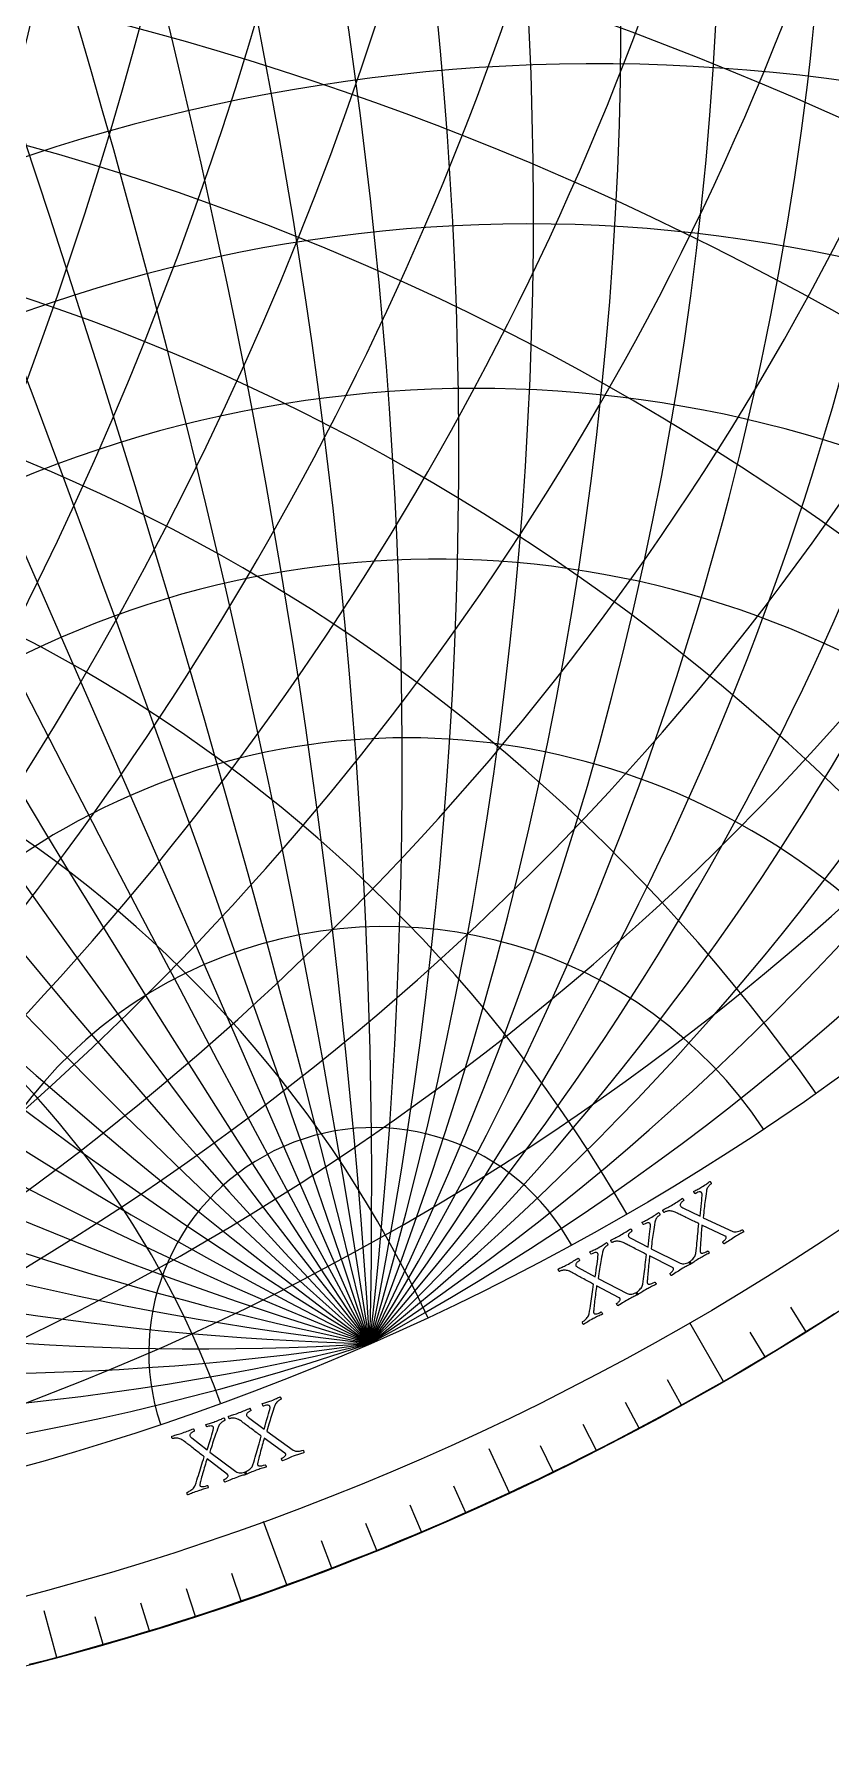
# Model space of a CAD drawing. Header units: millimetres. Extents: x -92 to 92, y -92 to 120.
# Drawn here: x 23.2 to 49.8, y -92.5 to -35 of the extents above; entities that cross this region are included whole.
import ezdxf

# ---------------------------------------------------------------- set-up
doc = ezdxf.new("R2010")
doc.units = ezdxf.units.MM
for name, color, linetype in [('CUT_OUTER', 1, 'Continuous'), ('ENGRAVE', 7, 'Continuous'), ('ENGRAVE_FINE', 8, 'Continuous'), ('TEXT', 5, 'Continuous')]:
    doc.layers.add(name, color=color, linetype=linetype)

msp = doc.modelspace()

# ---------------------------------------------------------------- linework, layer by layer
at = {"layer": 'CUT_OUTER'}
msp.add_lwpolyline([(49.9659, -77.8438), (49.4873, -78.149), (49.0068, -78.4511), (48.5245, -78.7504), (48.0404, -79.0466), (47.5545, -79.3399), (47.0668, -79.6302), (46.5773, -79.9175), (46.0861, -80.2018), (45.5931, -80.483), (45.0984, -80.7613), (44.602, -81.0365), (44.1039, -81.3086), (43.6042, -81.5777), (43.1028, -81.8437), (42.5998, -82.1067), (42.0952, -82.3665), (41.589, -82.6232), (41.0813, -82.8769), (40.572, -83.1274), (40.0612, -83.3748), (39.5488, -83.619), (39.035, -83.8601), (38.5197, -84.098), (38.003, -84.3328), (37.4848, -84.5644), (36.9652, -84.7928), (36.4443, -85.018), (35.9219, -85.24), (35.3982, -85.4589), (34.8732, -85.6744), (34.3468, -85.8868), (33.8192, -86.0959), (33.2903, -86.3018), (32.7601, -86.5045), (32.2287, -86.7039), (31.6961, -86.9), (31.1623, -87.0928), (30.6273, -87.2824), (30.0912, -87.4687), (29.5539, -87.6517), (29.0156, -87.8314), (28.4761, -88.0077), (27.9356, -88.1808), (27.394, -88.3506), (26.8513, -88.517), (26.3077, -88.6801), (25.7631, -88.8398), (25.2175, -88.9962), (24.6709, -89.1493), (24.1235, -89.299), (23.5751, -89.4453), (23.0258, -89.5883)], dxfattribs=at)
at = {"layer": 'ENGRAVE'}
for points in [[(46.25, -80.1073), (45.1169, -78.1447)], [(39.0922, -83.8335), (38.4081, -82.3664)], [(31.6369, -86.9216), (30.8618, -84.792)], [(23.9408, -89.3481), (23.5218, -87.7845)]]:
    msp.add_lwpolyline(points, dxfattribs=at)
for radius in [92.5, 90.23375, 86.025, 86.025]:
    msp.add_circle((0, 0), radius, dxfattribs=at)
for centre, radius, start, end in [((-15.168528515445692, 5.0011889793700714e-15), 87.3520742874712, 279.99999983752946, 80.00000016247054), ((-72.18354577202558, 9.758659094876748e-15), 112.29766206480934, 309.9999999658587, 50.000000034141294), ((-49.66655690703753, 2.7075026651397943e-15), 99.33311381407509, 299.99999995038047, 60.00000004961953), ((-31.31053940275002, 0), 91.5458928772403, 289.99999992129074, 70.00000007870972), ((-102.52060280291674, 5.6538157364751155e-15), 133.8311422056668, 319.9999999759614, 40.00000002403863), ((1.1252186219478424e-14, -172.05000000000004), 148.99967072111272, 59.99999998346016, 120.00000001653984), ((-4.817300315426914e-15, -133.83114220566696), 102.5206028029169, 49.99999997596137, 130.00000002403863), ((-4.7237309006349184e-15, -112.29766206480932), 72.18354577202557, 39.999999965858706, 140.0000000341413), ((-0, -99.33311381407499), 49.66655690703743, 29.99999995038047, 150.00000004961953), ((-0, -91.54589287724038), 31.310539402750102, 19.999999921290737, 160.00000007870926)]:
    msp.add_arc(centre, radius, start, end, dxfattribs=at)
at = {"layer": 'ENGRAVE_FINE'}
for points in [[(34.4171, -78.8401), (-34.4171, 78.8401)], [(49.0175, -78.4444), (48.5028, -77.6208)], [(47.641, -79.288), (47.1408, -78.4555)], [(44.8449, -80.9023), (44.374, -80.0528)], [(43.4261, -81.6727), (42.9701, -80.8151)], [(41.9941, -82.4181), (41.5532, -81.5527)], [(40.5493, -83.1384), (40.1236, -82.2655)], [(37.6231, -84.503), (37.2281, -83.6157)], [(36.1426, -85.1467), (35.7631, -84.2527)], [(34.6511, -85.7645), (34.2873, -84.864)], [(33.149, -86.3562), (32.801, -85.4494)], [(30.1151, -87.4605), (29.7988, -86.5421)], [(28.5841, -87.9727), (28.2839, -87.049)], [(27.0444, -88.4582), (26.7604, -87.5294)], [(25.4965, -88.9167), (25.2287, -87.9831)]]:
    msp.add_lwpolyline(points, dxfattribs=at)
for centre, radius, start, end in [((-7.526212279817645, 8.119422323193695e-15), 86.3536015246665, 274.9999996725535, 85.00000032744651), ((-23.05032927888738, 3.0584866627739177e-15), 89.05963341977744, 284.9999998930846, 75.00000010691542), ((-60.23535347449013, -3.252574430796591e-15), 105.01713399820412, 304.9999999590866, 55.00000004091339), ((-40.114116292783706, 8.991473341385332e-15), 94.91808547874831, 294.9999999385643, 65.00000006143568), ((-122.85643227999053, -1.0298276959598388e-14), 149.98001059330508, 324.9999999799404, 35.00000002005959), ((-86.02499999999996, -1.1723341796468616e-14), 121.65772170314547, 314.99999997135205, 45.000000028647946), ((-6.897616614894542, -3.0111054971237197), 86.35360152466649, 298.5833330058865, 108.58333366078), ((-13.901640084243787, -6.068662150098609), 87.35207428747132, 303.5833331708634, 103.58333349580312), ((-21.125146129507776, -9.222032361257194), 89.05963341977743, 308.58333322641806, 98.58333344024845), ((6.897616614894488, 3.0111054971236766), 86.35360152466643, 118.58333300588606, 288.58333366078045), ((13.901640084243802, 6.068662150098621), 87.35207428747135, 123.5833331708634, 283.5833334958031), ((21.12514612950774, 9.22203236125717), 89.0596334197774, 128.58333322641806, 278.5833334402489), ((28.695456462856022, 12.526797518899356), 91.54589287724042, 133.58333325462377, 273.58333341204275), ((36.76375110690086, 16.04895418713696), 94.9180854787483, 138.5833332718978, 268.58333339476917), ((45.518363738590764, 19.870718093751716), 99.33311381407516, 143.58333328371396, 263.583333382953), ((55.2044454079305, 24.09910818681059), 105.01713399820419, 148.58333329241964, 258.5833333742469), ((66.15471450018525, 28.87937031206012), 112.29766206480939, 153.5833332991922, 253.58333336747432), ((78.84011867264003, 34.417093321256196), 121.65772170314563, 158.58333330468554, 248.58333336198098), ((93.95799466867241, 41.016694612257176), 133.8311422056669, 163.58333330929486, 243.58333335737166), ((112.59535833364276, 49.15270322460947), 149.9800105933053, 168.5833333132739, 238.58333335339262), ((136.55509121577236, 59.612154281255215), 172.05000000000027, 173.58333331679364, 233.58333334987333), ((169.07318010727076, 73.80769481125694), 203.55249119069325, 178.5833333199746, 228.58333334669192), ((-28.695456462855894, -12.526797518899333), 91.54589287724029, 313.58333325462377, 93.58333341204275), ((-216.61144580020107, -94.5601867434138), 251.52027352402973, 3.5833333229063555, 43.58333334376016), ((-169.07318010727133, -73.80769481125716), 203.55249119069384, 358.5833333199746, 48.583333346691916), ((-136.55509121577225, -59.61215428125522), 172.05000000000015, 353.58333331679364, 53.58333334987333), ((-112.59535833364265, -49.15270322460939), 149.98001059330514, 348.5833333132739, 58.58333335339262), ((-93.95799466867234, -41.01669461225713), 133.83114220566682, 343.58333330929486, 63.58333335737166), ((-78.84011867263983, -34.41709332125613), 121.65772170314541, 338.58333330468554, 68.58333336198143), ((-66.1547145001852, -28.879370312060082), 112.29766206480932, 333.5833332991922, 73.58333336747432), ((-55.204445407930365, -24.099108186810522), 105.01713399820405, 328.58333329241964, 78.58333337424688), ((-45.518363738590594, -19.87071809375166), 99.333113814075, 323.5833332837135, 83.58333338295301), ((-36.7637511069009, -16.04895418713698), 94.91808547874834, 318.5833332718978, 88.58333339476917), ((216.61144580020022, 94.56018674341345), 251.52027352402882, 183.58333332290636, 223.58333334376016), ((294.23532856105226, 128.4463409237675), 332.3750768260687, 188.58333332565712, 218.5833333410094), ((447.12453168464526, 195.18903563692598), 495.3982308124308, 193.58333332828192, 213.5833333383846), ((901.1466799841849, 393.38917677097555), 987.0261819587486, 198.58333333082714, 208.58333333583982), ((-901.1466799841866, -393.3891767709763), 987.0261819587504, 18.583333330827145, 28.583333335839825), ((-447.1245316846461, -195.18903563692638), 495.3982308124318, 13.583333328281924, 33.58333333838459), ((-294.23532856105163, -128.44634092376725), 332.3750768260681, 8.583333325657122, 38.58333334100939), ((394.89185951755076, -904.5889139044488), 983.2702493450412, 108.58333333082714, 118.58333333583982), ((198.20014113404963, -454.0221482995397), 487.87201853261314, 103.58333332828192, 123.58333333838459), ((132.97743721920935, -304.61482709439184), 321.0496707211129, 98.58333332565712, 128.5833333410094), ((100.62884889351226, -230.5130858844444), 236.3517450085837, 93.58333332290636, 133.58333334376016), ((81.43778070426364, -186.5516136191316), 184.48120783683495, 88.5833333199746, 138.58333334669192), ((68.83418664251226, -157.68023734527978), 148.99967072111264, 83.58333331679364, 143.58333334987333), ((60.00437106553631, -137.45355226620111), 122.85643227999033, 78.5833333132739, 148.58333335339262), ((-3.2206949119890005e-15, -203.55249119069396), 184.48120783683504, 64.99999998664111, 115.00000001335889), ((53.5434921311566, -122.6534511315285), 102.52060280291698, 73.58333330929486, 153.58333335737166), ((48.673120152380925, -111.4967650859517), 86.02500000000002, 68.58333330468554, 158.58333336198143), ((-2.557904218953112e-15, -149.9800105933048), 122.85643227999023, 54.99999997994041, 125.00000002005959), ((44.92832449919704, -102.91846560708598), 72.18354577202547, 63.58333329919219, 163.58333336747478), ((-4.689336718587456e-15, -121.65772170314565), 86.02500000000015, 44.999999971352054, 135.00000002864795), ((42.0155129456211, -96.24601345049636), 60.23535347449023, 58.58333329241964, 168.58333337424688), ((39.74143618750336, -91.0367274771813), 49.66655690703744, 53.5833332837135, 173.58333338295301), ((-0, -105.0171339982043), 60.23535347449031, 34.99999995908661, 145.0000000409134), ((37.97506080554549, -86.99044607177335), 40.11411629278378, 48.5833332718978, 178.58333339476872), ((36.625905705709954, -83.89990187078646), 31.310539402750017, 43.58333325462377, 183.58333341204275), ((-0, -94.91808547874845), 40.11411629278385, 24.999999938564315, 155.00000006143568), ((35.63119691444748, -81.62129692248841), 23.05032927888743, 38.58333322641806, 188.58333344024845), ((34.94803246215858, -80.05635458442872), 15.168528515445585, 33.58333317086249, 193.58333349580403), ((34.548561026457634, -79.14127511786772), 7.526212279817704, 28.58333300588697, 198.58333366077954)]:
    msp.add_arc(centre, radius, start, end, dxfattribs=at)
at = {"layer": 'TEXT'}
for points in [[(44.5495, -74.191), (44.596, -74.1628), (44.6401, -74.1352), (44.6819, -74.1083), (44.7214, -74.0821), (44.7596, -74.0563), (44.7976, -74.0309), (44.8354, -74.0059), (44.8729, -73.9812), (44.8793, -73.9865), (44.8866, -73.9949), (44.8949, -74.0064), (44.9042, -74.0209), (44.912, -74.0353), (44.9162, -74.0466), (44.9165, -74.0546), (44.9131, -74.0594), (44.903, -74.0661), (44.8911, -74.0751), (44.8773, -74.0863), (44.8618, -74.0997), (44.8461, -74.1147), (44.8318, -74.1306), (44.819, -74.1475), (44.8077, -74.1653), (44.7998, -74.1835), (44.7971, -74.2015), (44.7997, -74.2193), (44.8076, -74.2368), (44.8192, -74.2515), (44.8362, -74.2662), (44.8585, -74.2808), (44.8863, -74.2954), (45.4687, -74.5796), (45.479, -74.4667), (45.4893, -74.3569), (45.4995, -74.2503), (45.5097, -74.1469), (45.5186, -74.0511), (45.5249, -73.9675), (45.5285, -73.896), (45.5296, -73.8367), (45.529, -73.8278), (45.5276, -73.8195), (45.5254, -73.8117), (45.5224, -73.8043), (45.5192, -73.798), (45.5168, -73.7931), (45.515, -73.7896), (45.5138, -73.7875), (45.5059, -73.7791), (45.4936, -73.7724), (45.4769, -73.7675), (45.456, -73.7643), (45.429, -73.7664), (45.3943, -73.7774), (45.3519, -73.7973), (45.3019, -73.8259), (45.2965, -73.825), (45.2897, -73.8201), (45.2816, -73.8112), (45.2722, -73.7982), (45.2632, -73.7841), (45.2564, -73.7716), (45.2517, -73.7608), (45.2491, -73.7517), (45.2877, -73.7316), (45.3241, -73.7126), (45.3582, -73.6947), (45.3901, -73.6779), (45.4214, -73.661), (45.4539, -73.6427), (45.4876, -73.623), (45.5224, -73.6018), (45.57, -73.5719), (45.6133, -73.5437), (45.6522, -73.5172), (45.6867, -73.4925), (45.7177, -73.4698), (45.746, -73.4492), (45.7715, -73.4308), (45.7942, -73.4145), (45.8005, -73.4193), (45.8076, -73.4265), (45.8154, -73.4359), (45.824, -73.4476), (45.8315, -73.4602), (45.8362, -73.4723), (45.8381, -73.4838), (45.8371, -73.4948), (45.8302, -73.4997), (45.8201, -73.5077), (45.8068, -73.5189), (45.7902, -73.5333), (45.7721, -73.5506), (45.7542, -73.5704), (45.7366, -73.5929), (45.7193, -73.618), (45.7035, -73.6454), (45.6906, -73.675), (45.6806, -73.7066), (45.6735, -73.7404), (45.6623, -73.8275), (45.6517, -73.9086), (45.6416, -73.9839), (45.6322, -74.0532), (45.6233, -74.1196), (45.6152, -74.186), (45.6076, -74.2524), (45.6008, -74.3189), (45.594, -74.3885), (45.5869, -74.4643), (45.5794, -74.5463), (45.5714, -74.6344), (46.5562, -75.0879), (46.5935, -75.1007), (46.6334, -75.1064), (46.6758, -75.1049), (46.7208, -75.0963), (46.7653, -75.0832), (46.8062, -75.0681), (46.8436, -75.051), (46.8774, -75.0319), (46.8849, -75.0363), (46.8927, -75.0436), (46.9007, -75.0541), (46.909, -75.0676), (46.9165, -75.0812), (46.9219, -75.0919), (46.9252, -75.0997), (46.9266, -75.1046), (46.8875, -75.1255), (46.8512, -75.1447), (46.8177, -75.1625), (46.787, -75.1788), (46.7563, -75.1955), (46.7228, -75.2145), (46.6867, -75.2359), (46.6479, -75.2596), (46.5948, -75.2928), (46.5456, -75.3243), (46.5001, -75.3541), (46.4585, -75.3822), (46.4171, -75.4106), (46.3722, -75.4413), (46.3239, -75.4743), (46.2721, -75.5096), (46.2633, -75.5058), (46.2542, -75.4985), (46.2449, -75.4877), (46.2352, -75.4735), (46.2273, -75.459), (46.2231, -75.4478), (46.2228, -75.4397), (46.2263, -75.4348), (46.2353, -75.4286), (46.2462, -75.4198), (46.259, -75.4085), (46.2738, -75.3947), (46.2888, -75.3791), (46.3026, -75.3627), (46.3152, -75.3454), (46.3266, -75.3273), (46.3351, -75.3095), (46.3391, -75.2934), (46.3385, -75.2789), (46.3334, -75.2661), (46.3313, -75.2633), (46.3284, -75.2604), (46.3248, -75.2572), (46.3203, -75.2539), (46.3155, -75.2508), (46.3108, -75.2482), (46.3063, -75.2463), (46.3019, -75.245), (45.5275, -74.8739), (45.5219, -74.932), (45.5163, -74.993), (45.5109, -75.0569), (45.5055, -75.1237), (45.5003, -75.1915), (45.4952, -75.2586), (45.4903, -75.3248), (45.4855, -75.3903), (45.4811, -75.4533), (45.4774, -75.5122), (45.4745, -75.567), (45.4722, -75.6177), (45.4705, -75.6626), (45.4693, -75.6999), (45.4686, -75.7295), (45.4683, -75.7516), (45.4686, -75.7556), (45.469, -75.7604), (45.4694, -75.766), (45.4699, -75.7726), (45.4708, -75.7796), (45.4727, -75.7864), (45.4754, -75.7933), (45.479, -75.8), (45.489, -75.8101), (45.5044, -75.8163), (45.5252, -75.8185), (45.5515, -75.8168), (45.5838, -75.8094), (45.6227, -75.7945), (45.6681, -75.7723), (45.7202, -75.7426), (45.7277, -75.747), (45.7359, -75.7542), (45.7446, -75.7643), (45.7539, -75.7772), (45.7621, -75.7903), (45.7677, -75.8008), (45.7706, -75.8089), (45.7709, -75.8145), (45.7327, -75.834), (45.6943, -75.8538), (45.6556, -75.874), (45.6167, -75.8946), (45.5779, -75.9155), (45.5398, -75.9366), (45.5023, -75.9581), (45.4655, -75.9798), (45.4161, -76.0097), (45.3707, -76.0378), (45.3293, -76.0642), (45.2919, -76.0889), (45.2562, -76.1129), (45.2199, -76.1376), (45.1831, -76.1628), (45.1456, -76.1885), (45.1389, -76.1821), (45.1324, -76.1731), (45.1259, -76.1616), (45.1195, -76.1475), (45.1139, -76.1336), (45.1098, -76.1227), (45.1073, -76.1148), (45.1063, -76.1098), (45.1142, -76.1043), (45.1269, -76.0944), (45.1446, -76.0799), (45.1671, -76.061), (45.192, -76.0385), (45.2167, -76.0133), (45.2411, -75.9855), (45.2654, -75.9551), (45.287, -75.9232), (45.3036, -75.8908), (45.3151, -75.8581), (45.3215, -75.8249), (45.3325, -75.7326), (45.3426, -75.6444), (45.3518, -75.5603), (45.3603, -75.4803), (45.3682, -75.4023), (45.3757, -75.3243), (45.3829, -75.2462), (45.3898, -75.1681), (45.3967, -75.0883), (45.4041, -75.0052), (45.4119, -74.9189), (45.4201, -74.8292), (45.3889, -74.8133), (45.3537, -74.7957), (45.3148, -74.7767), (45.2719, -74.7561), (45.2267, -74.7343), (45.1806, -74.7119), (45.1338, -74.6889), (45.0861, -74.6652), (45.0388, -74.6416), (44.9929, -74.6189), (44.9486, -74.5972), (44.9057, -74.5764), (44.8655, -74.5569), (44.8291, -74.5393), (44.7966, -74.5235), (44.7678, -74.5094), (44.7444, -74.498), (44.7276, -74.4898), (44.7175, -74.4848), (44.7142, -74.4832), (44.6733, -74.4627), (44.6353, -74.4456), (44.5999, -74.4319), (44.5672, -74.4215), (44.5353, -74.4139), (44.5022, -74.4084), (44.4679, -74.4049), (44.4324, -74.4036), (44.4086, -74.4042), (44.3846, -74.407), (44.3603, -74.4121), (44.3357, -74.4193), (44.3127, -74.4274), (44.2928, -74.4353), (44.2761, -74.4428), (44.2625, -74.4501), (44.2567, -74.4508), (44.2498, -74.4467), (44.2418, -74.4378), (44.2327, -74.4241), (44.2246, -74.4089), (44.2194, -74.3956), (44.2171, -74.3842), (44.2177, -74.3747), (44.2645, -74.3488), (44.3079, -74.3251), (44.3479, -74.3036), (44.3845, -74.2844), (44.421, -74.2649), (44.4607, -74.2429), (44.5036, -74.2183), (44.5495, -74.191)], [(42.8148, -75.2054), (42.8619, -75.1783), (42.9066, -75.1517), (42.9491, -75.1258), (42.9892, -75.1005), (43.028, -75.0757), (43.0666, -75.0512), (43.1049, -75.027), (43.143, -75.0032), (43.1492, -75.0087), (43.1564, -75.0172), (43.1644, -75.0288), (43.1733, -75.0436), (43.1809, -75.0582), (43.1847, -75.0696), (43.1849, -75.0776), (43.1814, -75.0823), (43.1711, -75.0888), (43.159, -75.0975), (43.145, -75.1083), (43.1291, -75.1214), (43.1131, -75.136), (43.0984, -75.1516), (43.0853, -75.1682), (43.0735, -75.1858), (43.0652, -75.2038), (43.0621, -75.2217), (43.0643, -75.2395), (43.0718, -75.2572), (43.083, -75.2722), (43.0996, -75.2873), (43.1217, -75.3024), (43.1491, -75.3176), (43.7248, -75.6153), (43.7377, -75.5026), (43.7505, -75.3931), (43.7632, -75.2868), (43.7758, -75.1836), (43.7869, -75.0881), (43.7951, -75.0046), (43.8004, -74.9332), (43.8029, -74.874), (43.8025, -74.8651), (43.8013, -74.8567), (43.7992, -74.8488), (43.7964, -74.8415), (43.7934, -74.835), (43.791, -74.8301), (43.7893, -74.8265), (43.7882, -74.8244), (43.7805, -74.8158), (43.7683, -74.8088), (43.7518, -74.8035), (43.7309, -74.7999), (43.7039, -74.8014), (43.669, -74.8116), (43.6262, -74.8304), (43.5755, -74.8579), (43.5701, -74.8569), (43.5634, -74.8518), (43.5555, -74.8427), (43.5464, -74.8295), (43.5378, -74.8152), (43.5312, -74.8026), (43.5268, -74.7917), (43.5244, -74.7825), (43.5635, -74.7633), (43.6003, -74.7451), (43.6348, -74.728), (43.6671, -74.712), (43.6988, -74.6958), (43.7317, -74.6783), (43.7658, -74.6593), (43.8011, -74.639), (43.8494, -74.6101), (43.8933, -74.583), (43.9328, -74.5574), (43.9679, -74.5335), (43.9994, -74.5115), (44.0282, -74.4916), (44.0541, -74.4738), (44.0772, -74.458), (44.0834, -74.463), (44.0903, -74.4703), (44.0979, -74.4799), (44.1062, -74.4918), (44.1134, -74.5046), (44.1179, -74.5168), (44.1194, -74.5284), (44.1182, -74.5393), (44.1112, -74.544), (44.1009, -74.5518), (44.0873, -74.5627), (44.0704, -74.5767), (44.0519, -74.5936), (44.0336, -74.613), (44.0155, -74.6351), (43.9976, -74.6597), (43.9812, -74.6868), (43.9676, -74.716), (43.9568, -74.7474), (43.9489, -74.781), (43.9357, -74.8678), (43.9232, -74.9487), (43.9114, -75.0237), (43.9004, -75.0928), (43.89, -75.1589), (43.8803, -75.2251), (43.8712, -75.2914), (43.8628, -75.3577), (43.8544, -75.4271), (43.8456, -75.5027), (43.8361, -75.5845), (43.8262, -75.6724), (44.8002, -76.1487), (44.8372, -76.1623), (44.8769, -76.1689), (44.9194, -76.1685), (44.9645, -76.1609), (45.0093, -76.1488), (45.0505, -76.1346), (45.0883, -76.1184), (45.1226, -76.1002), (45.1299, -76.1047), (45.1375, -76.1122), (45.1453, -76.1229), (45.1533, -76.1366), (45.1604, -76.1503), (45.1656, -76.1612), (45.1688, -76.169), (45.17, -76.174), (45.1305, -76.1939), (45.0938, -76.2124), (45.0598, -76.2293), (45.0287, -76.2449), (44.9976, -76.2609), (44.9638, -76.2791), (44.9272, -76.2997), (44.8878, -76.3225), (44.834, -76.3545), (44.784, -76.3848), (44.7379, -76.4135), (44.6956, -76.4406), (44.6536, -76.468), (44.608, -76.4977), (44.5589, -76.5296), (44.5064, -76.5637), (44.4976, -76.5597), (44.4887, -76.5522), (44.4796, -76.5412), (44.4703, -76.5267), (44.4627, -76.5121), (44.4588, -76.5007), (44.4587, -76.4926), (44.4623, -76.4878), (44.4714, -76.4818), (44.4825, -76.4733), (44.4956, -76.4623), (44.5106, -76.4488), (44.5261, -76.4336), (44.5403, -76.4175), (44.5533, -76.4005), (44.5651, -76.3826), (44.574, -76.3651), (44.5783, -76.3491), (44.578, -76.3346), (44.5732, -76.3217), (44.5712, -76.3188), (44.5684, -76.3158), (44.5648, -76.3126), (44.5604, -76.3092), (44.5557, -76.3059), (44.5511, -76.3033), (44.5466, -76.3013), (44.5422, -76.2998), (43.7767, -75.9109), (43.7697, -75.9688), (43.7627, -76.0297), (43.7558, -76.0934), (43.7489, -76.1601), (43.7421, -76.2278), (43.7355, -76.2947), (43.729, -76.3608), (43.7227, -76.4261), (43.7169, -76.489), (43.7118, -76.5478), (43.7076, -76.6025), (43.7041, -76.6532), (43.7014, -76.698), (43.6993, -76.7352), (43.6979, -76.7649), (43.6971, -76.787), (43.6973, -76.7909), (43.6976, -76.7957), (43.6979, -76.8014), (43.6982, -76.808), (43.699, -76.8149), (43.7007, -76.8219), (43.7032, -76.8288), (43.7067, -76.8356), (43.7164, -76.8459), (43.7317, -76.8525), (43.7525, -76.8552), (43.7788, -76.854), (43.8112, -76.8474), (43.8505, -76.8334), (43.8964, -76.8123), (43.9491, -76.7838), (43.9566, -76.7884), (43.9646, -76.7957), (43.9731, -76.806), (43.982, -76.8191), (43.99, -76.8324), (43.9953, -76.8431), (43.9981, -76.8513), (43.9982, -76.8568), (43.9595, -76.8754), (43.9206, -76.8944), (43.8815, -76.9137), (43.8421, -76.9333), (43.8029, -76.9533), (43.7643, -76.9736), (43.7263, -76.9941), (43.689, -77.015), (43.6389, -77.0437), (43.5929, -77.0708), (43.5509, -77.0962), (43.5129, -77.12), (43.4767, -77.1433), (43.4398, -77.167), (43.4024, -77.1914), (43.3644, -77.2162), (43.3579, -77.2096), (43.3515, -77.2005), (43.3453, -77.1889), (43.3392, -77.1746), (43.3339, -77.1606), (43.3301, -77.1496), (43.3278, -77.1416), (43.3269, -77.1366), (43.3349, -77.1314), (43.3479, -77.1217), (43.3659, -77.1077), (43.3888, -77.0892), (43.4142, -77.0673), (43.4395, -77.0427), (43.4646, -77.0155), (43.4895, -76.9857), (43.5119, -76.9543), (43.5292, -76.9223), (43.5415, -76.8898), (43.5487, -76.8569), (43.5617, -76.7648), (43.5739, -76.6768), (43.5851, -76.5929), (43.5954, -76.5132), (43.6051, -76.4354), (43.6145, -76.3576), (43.6235, -76.2797), (43.6322, -76.2017), (43.6409, -76.1221), (43.6502, -76.0392), (43.66, -75.9531), (43.6703, -75.8637), (43.6395, -75.847), (43.6048, -75.8287), (43.5662, -75.8087), (43.5239, -75.7871), (43.4792, -75.7643), (43.4337, -75.7409), (43.3874, -75.7167), (43.3403, -75.6919), (43.2935, -75.6673), (43.2482, -75.6436), (43.2044, -75.6208), (43.162, -75.599), (43.1222, -75.5786), (43.0863, -75.5601), (43.0541, -75.5435), (43.0257, -75.5288), (43.0025, -75.5168), (42.9859, -75.5082), (42.976, -75.5031), (42.9726, -75.5014), (42.9323, -75.4799), (42.8946, -75.4619), (42.8596, -75.4474), (42.8272, -75.4363), (42.7955, -75.4279), (42.7625, -75.4216), (42.7283, -75.4174), (42.6928, -75.4152), (42.669, -75.4153), (42.6449, -75.4176), (42.6205, -75.422), (42.5958, -75.4287), (42.5725, -75.4363), (42.5525, -75.4437), (42.5356, -75.4508), (42.5219, -75.4578), (42.516, -75.4584), (42.5092, -75.4541), (42.5014, -75.445), (42.4927, -75.4311), (42.4849, -75.4157), (42.48, -75.4023), (42.478, -75.3908), (42.4788, -75.3814), (42.5262, -75.3565), (42.5701, -75.3339), (42.6106, -75.3133), (42.6477, -75.2949), (42.6847, -75.2764), (42.7248, -75.2552), (42.7682, -75.2316), (42.8148, -75.2054)], [(41.0571, -76.1793), (41.1047, -76.1533), (41.1501, -76.1278), (41.1931, -76.1028), (41.2338, -76.0784), (41.2732, -76.0545), (41.3123, -76.0309), (41.3512, -76.0077), (41.3898, -75.9848), (41.3959, -75.9903), (41.4029, -75.999), (41.4106, -76.0109), (41.4192, -76.0258), (41.4264, -76.0406), (41.43, -76.0521), (41.43, -76.0601), (41.4264, -76.0647), (41.4159, -76.071), (41.4036, -76.0794), (41.3893, -76.0899), (41.3732, -76.1026), (41.3568, -76.1168), (41.3418, -76.1321), (41.3283, -76.1484), (41.3161, -76.1657), (41.3074, -76.1834), (41.3039, -76.2013), (41.3056, -76.2191), (41.3127, -76.237), (41.3236, -76.2523), (41.3399, -76.2677), (41.3615, -76.2834), (41.3886, -76.2992), (41.9572, -76.6102), (41.9727, -76.4978), (41.9881, -76.3886), (42.0033, -76.2826), (42.0183, -76.1798), (42.0316, -76.0845), (42.0417, -76.0013), (42.0487, -75.9301), (42.0525, -75.8709), (42.0523, -75.862), (42.0513, -75.8536), (42.0495, -75.8457), (42.0468, -75.8382), (42.0439, -75.8317), (42.0417, -75.8267), (42.0401, -75.8231), (42.039, -75.821), (42.0315, -75.8122), (42.0195, -75.805), (42.0031, -75.7993), (41.9823, -75.7951), (41.9552, -75.796), (41.9201, -75.8054), (41.8769, -75.8232), (41.8255, -75.8496), (41.8202, -75.8484), (41.8136, -75.8431), (41.806, -75.8338), (41.7972, -75.8205), (41.7888, -75.8059), (41.7826, -75.7932), (41.7784, -75.7822), (41.7763, -75.773), (41.8158, -75.7546), (41.853, -75.7373), (41.8879, -75.7211), (41.9205, -75.7058), (41.9526, -75.6904), (41.9859, -75.6736), (42.0204, -75.6554), (42.0562, -75.6359), (42.1051, -75.6082), (42.1497, -75.582), (42.1898, -75.5574), (42.2254, -75.5344), (42.2574, -75.5131), (42.2866, -75.4938), (42.313, -75.4766), (42.3365, -75.4614), (42.3425, -75.4665), (42.3493, -75.474), (42.3566, -75.4838), (42.3646, -75.4959), (42.3716, -75.5088), (42.3757, -75.5211), (42.377, -75.5327), (42.3755, -75.5437), (42.3685, -75.5482), (42.358, -75.5557), (42.3441, -75.5663), (42.3269, -75.5799), (42.308, -75.5963), (42.2893, -75.6153), (42.2706, -75.637), (42.2521, -75.6612), (42.2351, -75.6879), (42.2208, -75.7168), (42.2094, -75.7479), (42.2007, -75.7814), (42.1855, -75.8678), (42.1711, -75.9484), (42.1576, -76.0231), (42.1449, -76.0919), (42.133, -76.1578), (42.1218, -76.2237), (42.1112, -76.2898), (42.1012, -76.3559), (42.0912, -76.4251), (42.0806, -76.5005), (42.0693, -76.582), (42.0573, -76.6697), (43.0199, -77.1684), (43.0566, -77.1829), (43.0962, -77.1904), (43.1386, -77.1909), (43.184, -77.1844), (43.229, -77.1734), (43.2706, -77.1602), (43.3087, -77.1448), (43.3434, -77.1274), (43.3506, -77.1321), (43.3581, -77.1398), (43.3656, -77.1506), (43.3733, -77.1645), (43.3801, -77.1784), (43.385, -77.1893), (43.388, -77.1973), (43.3891, -77.2023), (43.3491, -77.2213), (43.312, -77.2389), (43.2777, -77.2551), (43.2462, -77.2699), (43.2148, -77.2851), (43.1805, -77.3026), (43.1434, -77.3223), (43.1035, -77.3442), (43.049, -77.3749), (42.9983, -77.4041), (42.9515, -77.4317), (42.9087, -77.4578), (42.866, -77.4843), (42.8197, -77.5129), (42.7699, -77.5436), (42.7166, -77.5765), (42.708, -77.5723), (42.6992, -77.5645), (42.6903, -77.5533), (42.6813, -77.5386), (42.6741, -77.5238), (42.6705, -77.5124), (42.6706, -77.5043), (42.6743, -77.4996), (42.6835, -77.4938), (42.6949, -77.4856), (42.7082, -77.4749), (42.7235, -77.4617), (42.7393, -77.4469), (42.7539, -77.4311), (42.7673, -77.4144), (42.7795, -77.3968), (42.7888, -77.3795), (42.7935, -77.3636), (42.7936, -77.3491), (42.789, -77.3361), (42.7871, -77.3332), (42.7844, -77.3301), (42.7809, -77.3268), (42.7766, -77.3233), (42.7719, -77.3199), (42.7673, -77.3172), (42.7629, -77.315), (42.7586, -77.3135), (42.0023, -76.9069), (41.9939, -76.9647), (41.9855, -77.0253), (41.9771, -77.0889), (41.9687, -77.1554), (41.9603, -77.2229), (41.9521, -77.2896), (41.9441, -77.3556), (41.9363, -77.4207), (41.929, -77.4834), (41.9226, -77.5421), (41.9171, -77.5967), (41.9125, -77.6473), (41.9087, -77.692), (41.9058, -77.7292), (41.9037, -77.7588), (41.9024, -77.7809), (41.9025, -77.7848), (41.9026, -77.7897), (41.9028, -77.7953), (41.903, -77.8019), (41.9036, -77.8089), (41.9051, -77.8159), (41.9075, -77.8228), (41.9108, -77.8297), (41.9203, -77.8403), (41.9354, -77.8472), (41.9561, -77.8504), (41.9825, -77.8498), (42.0151, -77.8439), (42.0546, -77.8309), (42.101, -77.8108), (42.1544, -77.7836), (42.1617, -77.7883), (42.1695, -77.7959), (42.1778, -77.8063), (42.1865, -77.8197), (42.1941, -77.8331), (42.1992, -77.844), (42.2017, -77.8522), (42.2017, -77.8577), (42.1627, -77.8754), (42.1233, -77.8935), (42.0838, -77.9119), (42.0439, -77.9306), (42.0043, -77.9496), (41.9652, -77.969), (41.9268, -77.9887), (41.889, -78.0087), (41.8382, -78.0362), (41.7915, -78.0622), (41.749, -78.0867), (41.7105, -78.1096), (41.6737, -78.132), (41.6363, -78.1549), (41.5983, -78.1783), (41.5597, -78.2023), (41.5534, -78.1956), (41.5472, -78.1863), (41.5413, -78.1745), (41.5356, -78.1602), (41.5306, -78.146), (41.5271, -78.135), (41.5249, -78.1269), (41.5241, -78.1219), (41.5322, -78.1168), (41.5455, -78.1074), (41.5638, -78.0938), (41.5871, -78.0759), (41.613, -78.0546), (41.6388, -78.0306), (41.6646, -78.004), (41.6902, -77.9747), (41.7133, -77.9439), (41.7314, -77.9123), (41.7444, -77.8801), (41.7523, -77.8473), (41.7676, -77.7556), (41.7817, -77.6679), (41.7949, -77.5843), (41.8071, -77.5048), (41.8186, -77.4273), (41.8297, -77.3497), (41.8405, -77.272), (41.851, -77.1943), (41.8616, -77.1149), (41.8729, -77.0323), (41.8847, -76.9464), (41.897, -76.8573), (41.8666, -76.8399), (41.8323, -76.8207), (41.7942, -76.7999), (41.7524, -76.7773), (41.7082, -76.7535), (41.6633, -76.729), (41.6176, -76.7038), (41.571, -76.6779), (41.5248, -76.6521), (41.4801, -76.6274), (41.4368, -76.6036), (41.395, -76.5808), (41.3557, -76.5595), (41.3202, -76.5402), (41.2884, -76.5229), (41.2603, -76.5075), (41.2374, -76.495), (41.221, -76.486), (41.2112, -76.4806), (41.2079, -76.4788), (41.1681, -76.4564), (41.1309, -76.4376), (41.0962, -76.4222), (41.064, -76.4104), (41.0325, -76.4013), (40.9997, -76.3942), (40.9656, -76.3892), (40.9302, -76.3862), (40.9064, -76.3857), (40.8822, -76.3874), (40.8577, -76.3913), (40.8329, -76.3974), (40.8095, -76.4045), (40.7892, -76.4114), (40.7722, -76.4182), (40.7583, -76.4248), (40.7525, -76.4252), (40.7457, -76.4208), (40.7382, -76.4116), (40.7298, -76.3974), (40.7223, -76.3818), (40.7177, -76.3683), (40.716, -76.3568), (40.717, -76.3474), (40.765, -76.3237), (40.8094, -76.302), (40.8504, -76.2824), (40.8879, -76.2649), (40.9253, -76.2472), (40.9659, -76.227), (41.0099, -76.2044), (41.0571, -76.1793)], [(30.0494, -81.1542), (30.1002, -81.135), (30.1487, -81.1161), (30.1947, -81.0974), (30.2384, -81.0789), (30.2808, -81.0607), (30.3228, -81.0428), (30.3645, -81.0252), (30.406, -81.0079), (30.4113, -81.0143), (30.4169, -81.0238), (30.423, -81.0366), (30.4294, -81.0526), (30.4344, -81.0683), (30.4364, -81.0801), (30.4353, -81.0881), (30.431, -81.0922), (30.4198, -81.0969), (30.4064, -81.1035), (30.3909, -81.1119), (30.3731, -81.1222), (30.3549, -81.1341), (30.338, -81.1471), (30.3223, -81.1613), (30.3078, -81.1768), (30.2967, -81.1931), (30.2907, -81.2103), (30.29, -81.2282), (30.2945, -81.2469), (30.3032, -81.2636), (30.3171, -81.2811), (30.3364, -81.2996), (30.361, -81.3191), (30.8808, -81.7062), (30.9118, -81.5971), (30.9422, -81.4911), (30.972, -81.3883), (31.0011, -81.2885), (31.0276, -81.196), (31.0492, -81.115), (31.066, -81.0455), (31.0781, -80.9874), (31.0791, -80.9786), (31.0793, -80.9701), (31.0786, -80.962), (31.0769, -80.9542), (31.0751, -80.9474), (31.0735, -80.9421), (31.0724, -80.9384), (31.0717, -80.9361), (31.0654, -80.9264), (31.0546, -80.9175), (31.0391, -80.9096), (31.0191, -80.9026), (30.9922, -80.8997), (30.9561, -80.9041), (30.9108, -80.9158), (30.8563, -80.9347), (30.8511, -80.9328), (30.8454, -80.9267), (30.8391, -80.9164), (30.8323, -80.9019), (30.826, -80.8864), (30.8216, -80.8729), (30.819, -80.8614), (30.8182, -80.852), (30.8598, -80.8393), (30.8991, -80.8274), (30.9359, -80.8161), (30.9703, -80.8055), (31.0043, -80.7947), (31.0396, -80.7827), (31.0763, -80.7696), (31.1144, -80.7552), (31.1668, -80.7346), (31.2145, -80.7149), (31.2576, -80.6961), (31.2962, -80.6782), (31.3308, -80.6616), (31.3624, -80.6466), (31.3909, -80.6332), (31.4163, -80.6214), (31.4216, -80.6274), (31.4272, -80.6357), (31.4331, -80.6464), (31.4394, -80.6595), (31.4445, -80.6733), (31.4468, -80.686), (31.4465, -80.6977), (31.4435, -80.7083), (31.4359, -80.7118), (31.4245, -80.7179), (31.4093, -80.7264), (31.3903, -80.7375), (31.3693, -80.7511), (31.3481, -80.7673), (31.3266, -80.7861), (31.305, -80.8075), (31.2844, -80.8316), (31.2662, -80.8582), (31.2505, -80.8875), (31.2373, -80.9194), (31.2102, -81.0029), (31.1847, -81.0806), (31.1609, -81.1527), (31.1388, -81.2191), (31.1178, -81.2827), (31.0975, -81.3465), (31.0778, -81.4104), (31.0588, -81.4744), (31.0393, -81.5416), (31.0182, -81.6147), (30.9957, -81.6939), (30.9716, -81.779), (31.8554, -82.407), (31.8897, -82.4265), (31.9279, -82.4394), (31.9698, -82.4458), (32.0156, -82.4457), (32.0617, -82.441), (32.1047, -82.4337), (32.1446, -82.4239), (32.1814, -82.4114), (32.188, -82.417), (32.1942, -82.4257), (32.2002, -82.4375), (32.2059, -82.4523), (32.2107, -82.467), (32.214, -82.4786), (32.2159, -82.4869), (32.2163, -82.492), (32.174, -82.5052), (32.1348, -82.5174), (32.0986, -82.5287), (32.0653, -82.539), (32.0321, -82.5497), (31.9957, -82.5622), (31.9562, -82.5766), (31.9137, -82.5927), (31.8554, -82.6155), (31.8012, -82.6373), (31.751, -82.6582), (31.7049, -82.6781), (31.659, -82.6983), (31.6092, -82.7202), (31.5556, -82.7437), (31.4982, -82.7688), (31.4902, -82.7635), (31.4826, -82.7546), (31.4754, -82.7423), (31.4686, -82.7264), (31.4635, -82.7108), (31.4615, -82.699), (31.4627, -82.691), (31.467, -82.6868), (31.477, -82.6824), (31.4893, -82.6758), (31.504, -82.6671), (31.521, -82.6562), (31.5387, -82.6437), (31.5554, -82.6301), (31.5709, -82.6154), (31.5855, -82.5997), (31.5971, -82.5838), (31.604, -82.5687), (31.6061, -82.5544), (31.6034, -82.5408), (31.6019, -82.5378), (31.5996, -82.5343), (31.5966, -82.5305), (31.5928, -82.5264), (31.5887, -82.5225), (31.5846, -82.5191), (31.5805, -82.5164), (31.5764, -82.5143), (30.8841, -82.0063), (30.8678, -82.0624), (30.851, -82.1213), (30.8338, -82.1831), (30.8162, -82.2477), (30.7985, -82.3134), (30.7811, -82.3783), (30.764, -82.4425), (30.7472, -82.5059), (30.7313, -82.567), (30.7167, -82.6242), (30.7037, -82.6776), (30.6921, -82.727), (30.6821, -82.7708), (30.674, -82.8072), (30.6678, -82.8362), (30.6634, -82.8579), (30.663, -82.8618), (30.6625, -82.8666), (30.6618, -82.8723), (30.6611, -82.8788), (30.6608, -82.8858), (30.6613, -82.8929), (30.6627, -82.9001), (30.665, -82.9074), (30.6729, -82.9192), (30.6869, -82.9281), (30.707, -82.9342), (30.7331, -82.9373), (30.7663, -82.936), (30.8072, -82.9286), (30.856, -82.9152), (30.9126, -82.8957), (30.9193, -82.9013), (30.9259, -82.9099), (30.9326, -82.9214), (30.9394, -82.9358), (30.9451, -82.9502), (30.9486, -82.9617), (30.95, -82.9701), (30.9492, -82.9757), (30.908, -82.9878), (30.8666, -83.0001), (30.8248, -83.0128), (30.7828, -83.0258), (30.7408, -83.0392), (30.6995, -83.0529), (30.6587, -83.067), (30.6184, -83.0816), (30.5644, -83.1018), (30.5145, -83.1211), (30.4689, -83.1393), (30.4276, -83.1566), (30.3881, -83.1737), (30.3479, -83.1912), (30.307, -83.2091), (30.2655, -83.2275), (30.2601, -83.2199), (30.2553, -83.2099), (30.2511, -83.1974), (30.2474, -83.1824), (30.2445, -83.1677), (30.2425, -83.1562), (30.2415, -83.148), (30.2414, -83.1429), (30.2502, -83.139), (30.2645, -83.1315), (30.2845, -83.1206), (30.3102, -83.1062), (30.3388, -83.0886), (30.3677, -83.0685), (30.3969, -83.0457), (30.4264, -83.0203), (30.4535, -82.9929), (30.4758, -82.9642), (30.4932, -82.9342), (30.5056, -82.9028), (30.5335, -82.814), (30.5597, -82.7292), (30.5844, -82.6483), (30.6075, -82.5712), (30.6297, -82.4961), (30.6515, -82.4208), (30.6731, -82.3454), (30.6943, -82.2699), (30.7158, -82.1927), (30.7385, -82.1125), (30.7621, -82.0291), (30.7868, -81.9425), (30.759, -81.921), (30.7278, -81.8973), (30.693, -81.8714), (30.6547, -81.8432), (30.6143, -81.8134), (30.5732, -81.7829), (30.5314, -81.7516), (30.4889, -81.7195), (30.4468, -81.6875), (30.4059, -81.6568), (30.3664, -81.6272), (30.3281, -81.5988), (30.2922, -81.5723), (30.2597, -81.5482), (30.2306, -81.5266), (30.205, -81.5075), (30.184, -81.4919), (30.1691, -81.4807), (30.1601, -81.474), (30.1571, -81.4718), (30.1208, -81.4441), (30.0865, -81.4202), (30.0543, -81.4002), (30.0241, -81.384), (29.9942, -81.3706), (29.9627, -81.3591), (29.9296, -81.3493), (29.8949, -81.3414), (29.8714, -81.3376), (29.8473, -81.336), (29.8225, -81.3364), (29.797, -81.3389), (29.7728, -81.3427), (29.7518, -81.3467), (29.734, -81.3511), (29.7194, -81.3557), (29.7135, -81.3553), (29.7075, -81.35), (29.7013, -81.3398), (29.6949, -81.3246), (29.6897, -81.3081), (29.687, -81.2941), (29.6869, -81.2825), (29.6893, -81.2733), (29.74, -81.2565), (29.7871, -81.2412), (29.8304, -81.2275), (29.8699, -81.2154), (29.9094, -81.2031), (29.9525, -81.1887), (29.9991, -81.1725), (30.0494, -81.1542)], [(28.1569, -81.83), (28.2082, -81.8121), (28.2571, -81.7943), (28.3035, -81.7766), (28.3476, -81.7592), (28.3904, -81.742), (28.4328, -81.725), (28.475, -81.7084), (28.5168, -81.692), (28.5219, -81.6986), (28.5274, -81.7083), (28.5331, -81.7212), (28.5392, -81.7373), (28.5438, -81.7531), (28.5455, -81.765), (28.5442, -81.7729), (28.5399, -81.7769), (28.5286, -81.7814), (28.5151, -81.7876), (28.4993, -81.7957), (28.4813, -81.8056), (28.4628, -81.817), (28.4456, -81.8297), (28.4296, -81.8435), (28.4148, -81.8586), (28.4032, -81.8747), (28.3969, -81.8918), (28.3957, -81.9097), (28.3998, -81.9285), (28.4081, -81.9453), (28.4216, -81.9632), (28.4405, -81.9821), (28.4646, -82.0022), (28.9752, -82.4012), (29.0088, -82.2929), (29.0417, -82.1876), (29.0738, -82.0855), (29.1053, -81.9864), (29.1339, -81.8946), (29.1574, -81.8141), (29.1758, -81.745), (29.1892, -81.6871), (29.1905, -81.6784), (29.1908, -81.6699), (29.1903, -81.6618), (29.1888, -81.654), (29.1871, -81.6471), (29.1857, -81.6418), (29.1847, -81.638), (29.184, -81.6358), (29.178, -81.6259), (29.1673, -81.6168), (29.1521, -81.6085), (29.1322, -81.601), (29.1054, -81.5975), (29.0692, -81.6011), (29.0236, -81.6117), (28.9687, -81.6293), (28.9636, -81.6273), (28.958, -81.6211), (28.9519, -81.6106), (28.9454, -81.596), (28.9396, -81.5803), (28.9355, -81.5667), (28.9331, -81.5552), (28.9325, -81.5457), (28.9745, -81.5341), (29.014, -81.523), (29.0511, -81.5126), (29.0857, -81.5029), (29.1199, -81.4929), (29.1555, -81.4817), (29.1925, -81.4694), (29.2309, -81.4559), (29.2838, -81.4365), (29.3319, -81.4179), (29.3755, -81.4001), (29.4144, -81.3832), (29.4495, -81.3674), (29.4814, -81.3531), (29.5102, -81.3404), (29.5358, -81.3292), (29.541, -81.3352), (29.5464, -81.3437), (29.5521, -81.3545), (29.558, -81.3678), (29.5628, -81.3817), (29.5649, -81.3945), (29.5643, -81.4061), (29.561, -81.4167), (29.5533, -81.42), (29.5418, -81.4258), (29.5264, -81.4339), (29.5071, -81.4446), (29.4858, -81.4577), (29.4643, -81.4734), (29.4424, -81.4917), (29.4202, -81.5126), (29.3991, -81.5362), (29.3803, -81.5624), (29.3639, -81.5913), (29.3499, -81.6229), (29.3209, -81.7057), (29.2936, -81.7829), (29.2682, -81.8544), (29.2445, -81.9202), (29.2221, -81.9833), (29.2003, -82.0466), (29.1791, -82.11), (29.1586, -82.1736), (29.1375, -82.2403), (29.1148, -82.313), (29.0904, -82.3916), (29.0643, -82.4761), (29.9333, -83.1244), (29.9672, -83.1447), (30.005, -83.1585), (30.0468, -83.1659), (30.0926, -83.1669), (30.1388, -83.1633), (30.182, -83.157), (30.2221, -83.148), (30.2592, -83.1364), (30.2656, -83.1422), (30.2716, -83.1511), (30.2773, -83.1629), (30.2827, -83.1779), (30.2871, -83.1927), (30.2902, -83.2043), (30.2919, -83.2127), (30.2921, -83.2178), (30.2496, -83.23), (30.2101, -83.2413), (30.1736, -83.2518), (30.1402, -83.2613), (30.1067, -83.2712), (30.07, -83.2829), (30.0302, -83.2963), (29.9873, -83.3115), (29.9285, -83.3329), (29.8738, -83.3535), (29.8232, -83.3732), (29.7766, -83.392), (29.7302, -83.4111), (29.6799, -83.4318), (29.6258, -83.4541), (29.5678, -83.4779), (29.56, -83.4723), (29.5526, -83.4633), (29.5457, -83.4508), (29.5392, -83.4348), (29.5345, -83.4191), (29.5328, -83.4072), (29.5341, -83.3992), (29.5385, -83.3952), (29.5486, -83.391), (29.5611, -83.3847), (29.576, -83.3763), (29.5933, -83.3658), (29.6113, -83.3537), (29.6282, -83.3405), (29.6441, -83.3262), (29.659, -83.3108), (29.671, -83.2952), (29.6782, -83.2803), (29.6807, -83.266), (29.6783, -83.2524), (29.6769, -83.2493), (29.6747, -83.2458), (29.6718, -83.242), (29.6681, -83.2378), (29.664, -83.2337), (29.66, -83.2303), (29.6559, -83.2274), (29.6519, -83.2252), (28.9716, -82.7013), (28.954, -82.757), (28.9359, -82.8155), (28.9173, -82.8768), (28.8981, -82.9411), (28.8789, -83.0063), (28.86, -83.0708), (28.8414, -83.1346), (28.8232, -83.1976), (28.8058, -83.2583), (28.79, -83.3152), (28.7757, -83.3682), (28.7629, -83.4173), (28.7519, -83.4609), (28.743, -83.4971), (28.7361, -83.526), (28.7312, -83.5475), (28.7307, -83.5514), (28.7301, -83.5562), (28.7293, -83.5619), (28.7284, -83.5684), (28.7279, -83.5754), (28.7283, -83.5825), (28.7295, -83.5897), (28.7316, -83.5971), (28.7393, -83.6091), (28.7531, -83.6183), (28.773, -83.6248), (28.7991, -83.6286), (28.8322, -83.628), (28.8733, -83.6216), (28.9224, -83.6093), (28.9795, -83.5911), (28.986, -83.5969), (28.9924, -83.6057), (28.9989, -83.6173), (29.0053, -83.6319), (29.0106, -83.6464), (29.0139, -83.6579), (29.0151, -83.6664), (29.0142, -83.6719), (28.9728, -83.6831), (28.931, -83.6945), (28.889, -83.7062), (28.8466, -83.7182), (28.8044, -83.7306), (28.7627, -83.7434), (28.7216, -83.7565), (28.6811, -83.7701), (28.6265, -83.7891), (28.5763, -83.8072), (28.5303, -83.8244), (28.4886, -83.8407), (28.4487, -83.8569), (28.4081, -83.8734), (28.3668, -83.8904), (28.3248, -83.9078), (28.3196, -83.9001), (28.315, -83.89), (28.3111, -83.8774), (28.3078, -83.8623), (28.3052, -83.8476), (28.3035, -83.836), (28.3027, -83.8277), (28.3027, -83.8227), (28.3115, -83.819), (28.3261, -83.8119), (28.3464, -83.8014), (28.3723, -83.7875), (28.4013, -83.7707), (28.4307, -83.7512), (28.4604, -83.7291), (28.4905, -83.7044), (28.5183, -83.6777), (28.5412, -83.6495), (28.5592, -83.6198), (28.5724, -83.5887), (28.6023, -83.5007), (28.6305, -83.4165), (28.6571, -83.3361), (28.682, -83.2597), (28.7059, -83.185), (28.7295, -83.1103), (28.7528, -83.0354), (28.7757, -82.9604), (28.7991, -82.8838), (28.8235, -82.8041), (28.8491, -82.7212), (28.8758, -82.6353), (28.8486, -82.6132), (28.8179, -82.5887), (28.7837, -82.562), (28.746, -82.5329), (28.7063, -82.5022), (28.666, -82.4708), (28.6249, -82.4385), (28.5832, -82.4054), (28.5418, -82.3725), (28.5017, -82.3408), (28.4628, -82.3103), (28.4252, -82.281), (28.3899, -82.2537), (28.358, -82.2288), (28.3295, -82.2066), (28.3043, -82.1869), (28.2837, -82.1708), (28.269, -82.1593), (28.2601, -82.1524), (28.2572, -82.1501), (28.2215, -82.1215), (28.1878, -82.0969), (28.1561, -82.0761), (28.1263, -82.0592), (28.0967, -82.0451), (28.0654, -82.0328), (28.0326, -82.0223), (27.9981, -82.0136), (27.9747, -82.0093), (27.9506, -82.0071), (27.9258, -82.0069), (27.9003, -82.0089), (27.8761, -82.0121), (27.855, -82.0156), (27.8371, -82.0195), (27.8223, -82.0238), (27.8164, -82.0233), (27.8105, -82.0179), (27.8046, -82.0075), (27.7986, -81.9922), (27.7938, -81.9756), (27.7914, -81.9615), (27.7915, -81.9499), (27.7941, -81.9407), (27.8453, -81.9251), (27.8927, -81.911), (27.9363, -81.8983), (27.9761, -81.8871), (28.0158, -81.8757), (28.0592, -81.8623), (28.1063, -81.8471), (28.1569, -81.83)]]:
    msp.add_lwpolyline(points, close=True, dxfattribs=at)

doc.saveas('drawing.dxf')
